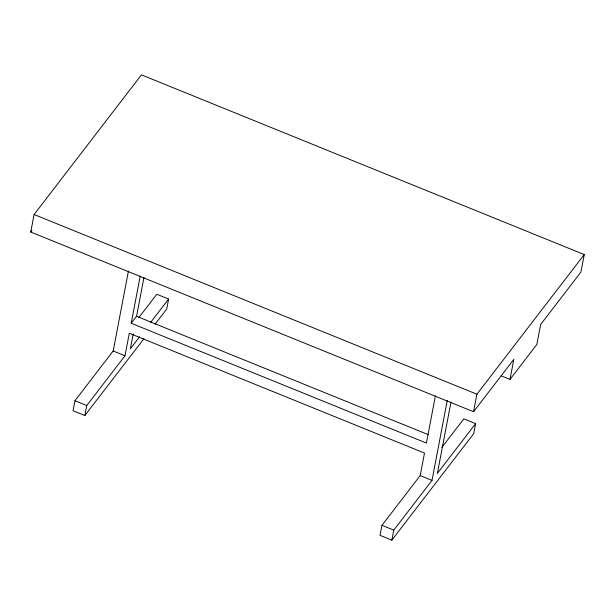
<?xml version="1.0" encoding="UTF-8"?>
<svg xmlns="http://www.w3.org/2000/svg" width="615" height="615" viewBox="0 0 615 615"><rect width="100%" height="100%" fill="white"/><g stroke="black" fill="none" stroke-linecap="round" stroke-linejoin="round"><path stroke-width="0.92" d="M509.996 379.386L513.809 359.368L473.558 411.735L30.75 232.024L34.094 214.512L141.442 74.861L584.25 254.572L580.906 272.091L540.654 324.459L536.834 344.477L509.996 379.386L501.102 375.78M128.435 271.054L113.191 350.988L74.945 400.734L73.031 410.743L84.839 415.54L143.895 338.719M84.839 415.54L86.753 405.531L124.999 355.778L129.296 333.261L424.496 453.071L420.199 475.587L381.953 525.341L380.047 535.342L391.855 540.139L473.711 433.652L475.618 423.65L463.81 418.853L441.793 447.497M435.405 395.868L426.403 443.061L131.203 323.252L140.205 276.066M133.232 333.784L130.365 348.797L139.636 336.736M131.203 323.252L136.568 316.271L143.948 277.573M138.836 317.624L156.802 294.254L168.61 299.044L166.703 309.053L155.003 324.266M391.855 540.139L393.761 530.13L432.007 480.377L447.259 400.45M451.01 401.926L437.373 473.396L475.618 423.65M473.558 411.735L476.894 394.223L584.25 254.572M30.75 232.024L31.919 230.51M150.644 322.414L168.61 299.044M34.094 214.512L476.894 394.223M136.568 316.271L428.217 434.636M113.191 350.988L124.999 355.778M420.199 475.587L432.007 480.377M74.945 400.734L86.753 405.531M381.953 525.341L393.761 530.13"/></g></svg>
